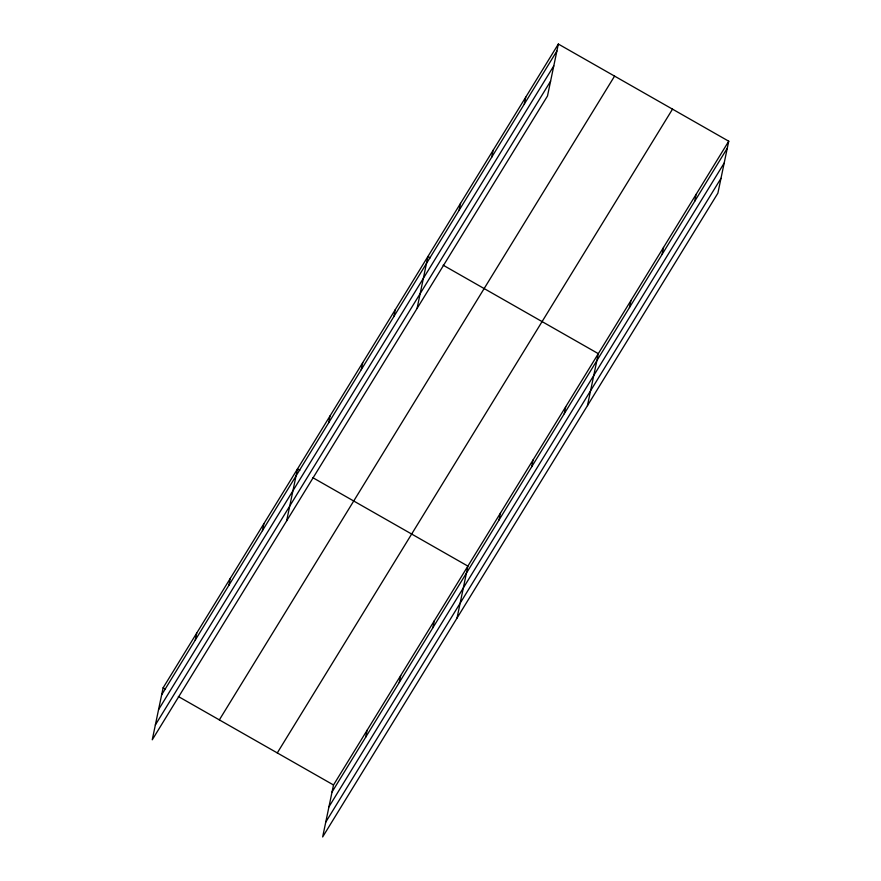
<?xml version="1.0" encoding="UTF-8"?>
<svg xmlns="http://www.w3.org/2000/svg" width="881" height="881" viewBox="0 0 881 881"><rect width="100%" height="100%" fill="white"/><g stroke="black" fill="none" stroke-linecap="round" stroke-linejoin="round"><path stroke-width="1.32" d="M558.345 44.05L163.117 687.819L152.259 739.787L547.486 96.018L558.345 44.05L728.741 141.213L717.883 193.181L322.655 836.95L333.514 784.982L728.741 141.213M195.241 640.102L196.705 633.098M228.84 585.38L230.304 578.388M262.439 530.659L263.893 523.666M286.633 520.902L297.492 468.945L299.837 470.278M328.635 422.825L330.1 415.832M361.243 369.712L362.708 362.719M393.851 316.598L395.316 309.605M417.065 308.46L427.913 256.492L430.258 257.836M459.067 210.383L460.521 203.379M365.648 737.265L367.102 730.261M491.675 157.27L493.129 150.277M399.236 682.544L400.701 675.54M524.272 104.156L525.737 97.163M432.835 627.823L434.3 620.819M457.03 618.066L467.888 566.109L312.722 477.623M499.031 519.988L500.496 512.995M531.639 466.875L533.104 459.882M564.247 413.762L565.712 406.769M587.462 405.623L598.32 353.655L443.143 265.181M629.463 307.546L630.928 300.542M662.072 254.433L663.536 247.44M694.68 201.32L696.133 194.327M161.652 694.823L556.88 51.043M158.547 709.657L553.786 65.888M155.353 724.953L550.592 81.173M219.347 719.887L614.575 76.118M277.284 752.925L672.511 109.145M332.049 791.986L727.288 148.206M328.954 806.82L724.182 163.051M325.761 822.105L720.988 178.336M163.117 687.819L165.452 689.162M178.336 696.508L333.514 784.982"/></g></svg>
